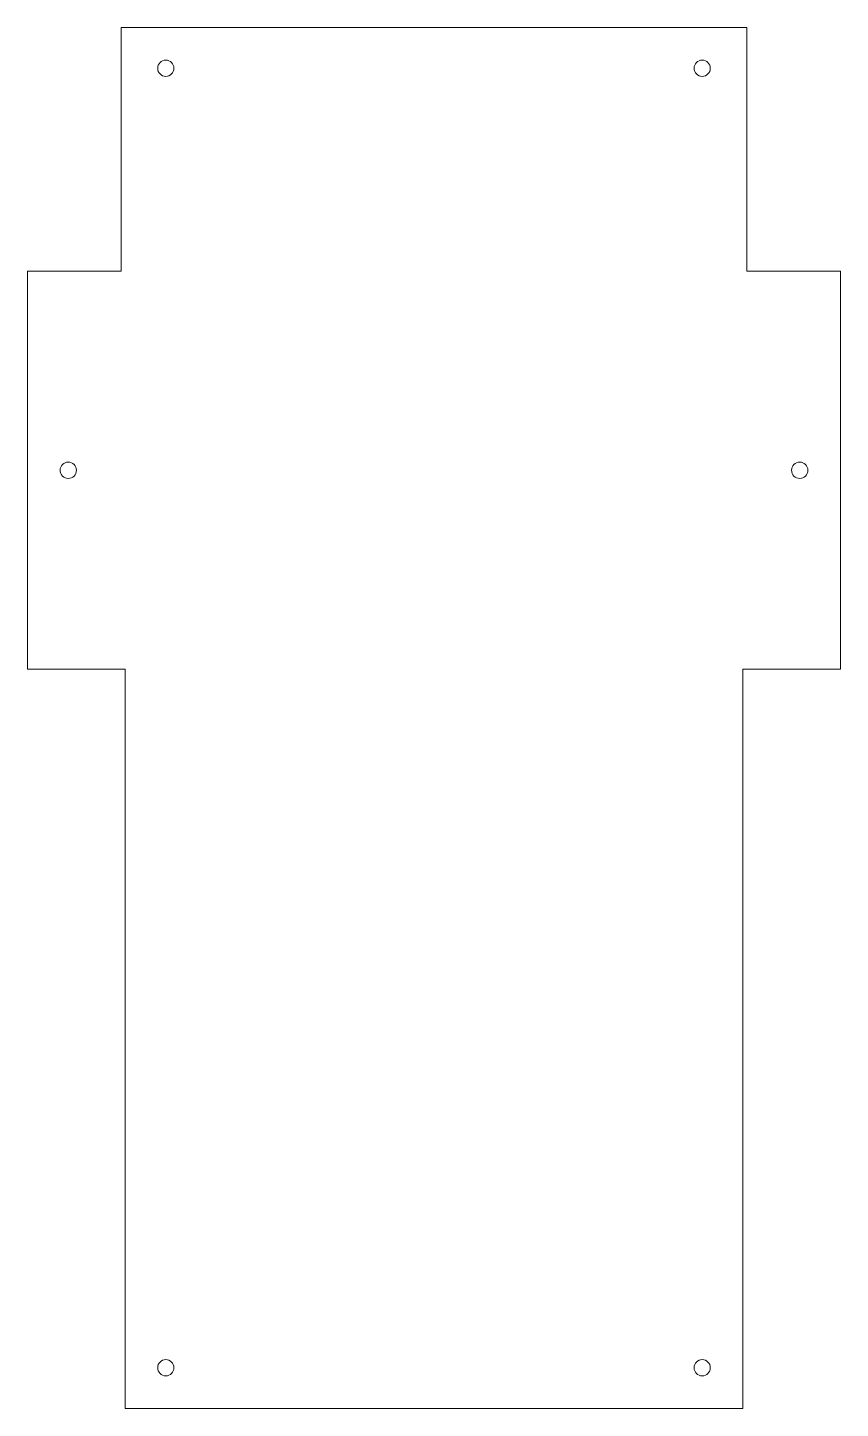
# Model space of a CAD drawing. Extents: x 0 to 200, y 0 to 340.
import ezdxf

# ---------------------------------------------------------------- set-up
doc = ezdxf.new("R2010")
doc.units = 0
doc.layers.add('COMPONENT0', color=7, linetype='CONTINUOUS', lineweight=0)
doc.layers.add('COMPONENT1', color=7, linetype='CONTINUOUS', lineweight=0)

msp = doc.modelspace()

# ---------------------------------------------------------------- linework, layer by layer
at = {"layer": 'COMPONENT0'}
msp.add_lwpolyline([(24, 0), (24, 182), (0, 182), (0, 280), (23, 280), (23, 340), (177, 340), (177, 280), (200, 280), (200, 182), (176, 182), (176, 0)], close=True, dxfattribs=at)
at = {"layer": 'COMPONENT1'}
for centre in [(34, 330), (166, 330), (10, 231), (190, 231), (34, 10), (166, 10)]:
    msp.add_circle(centre, 2, dxfattribs=at)

doc.saveas('drawing.dxf')
